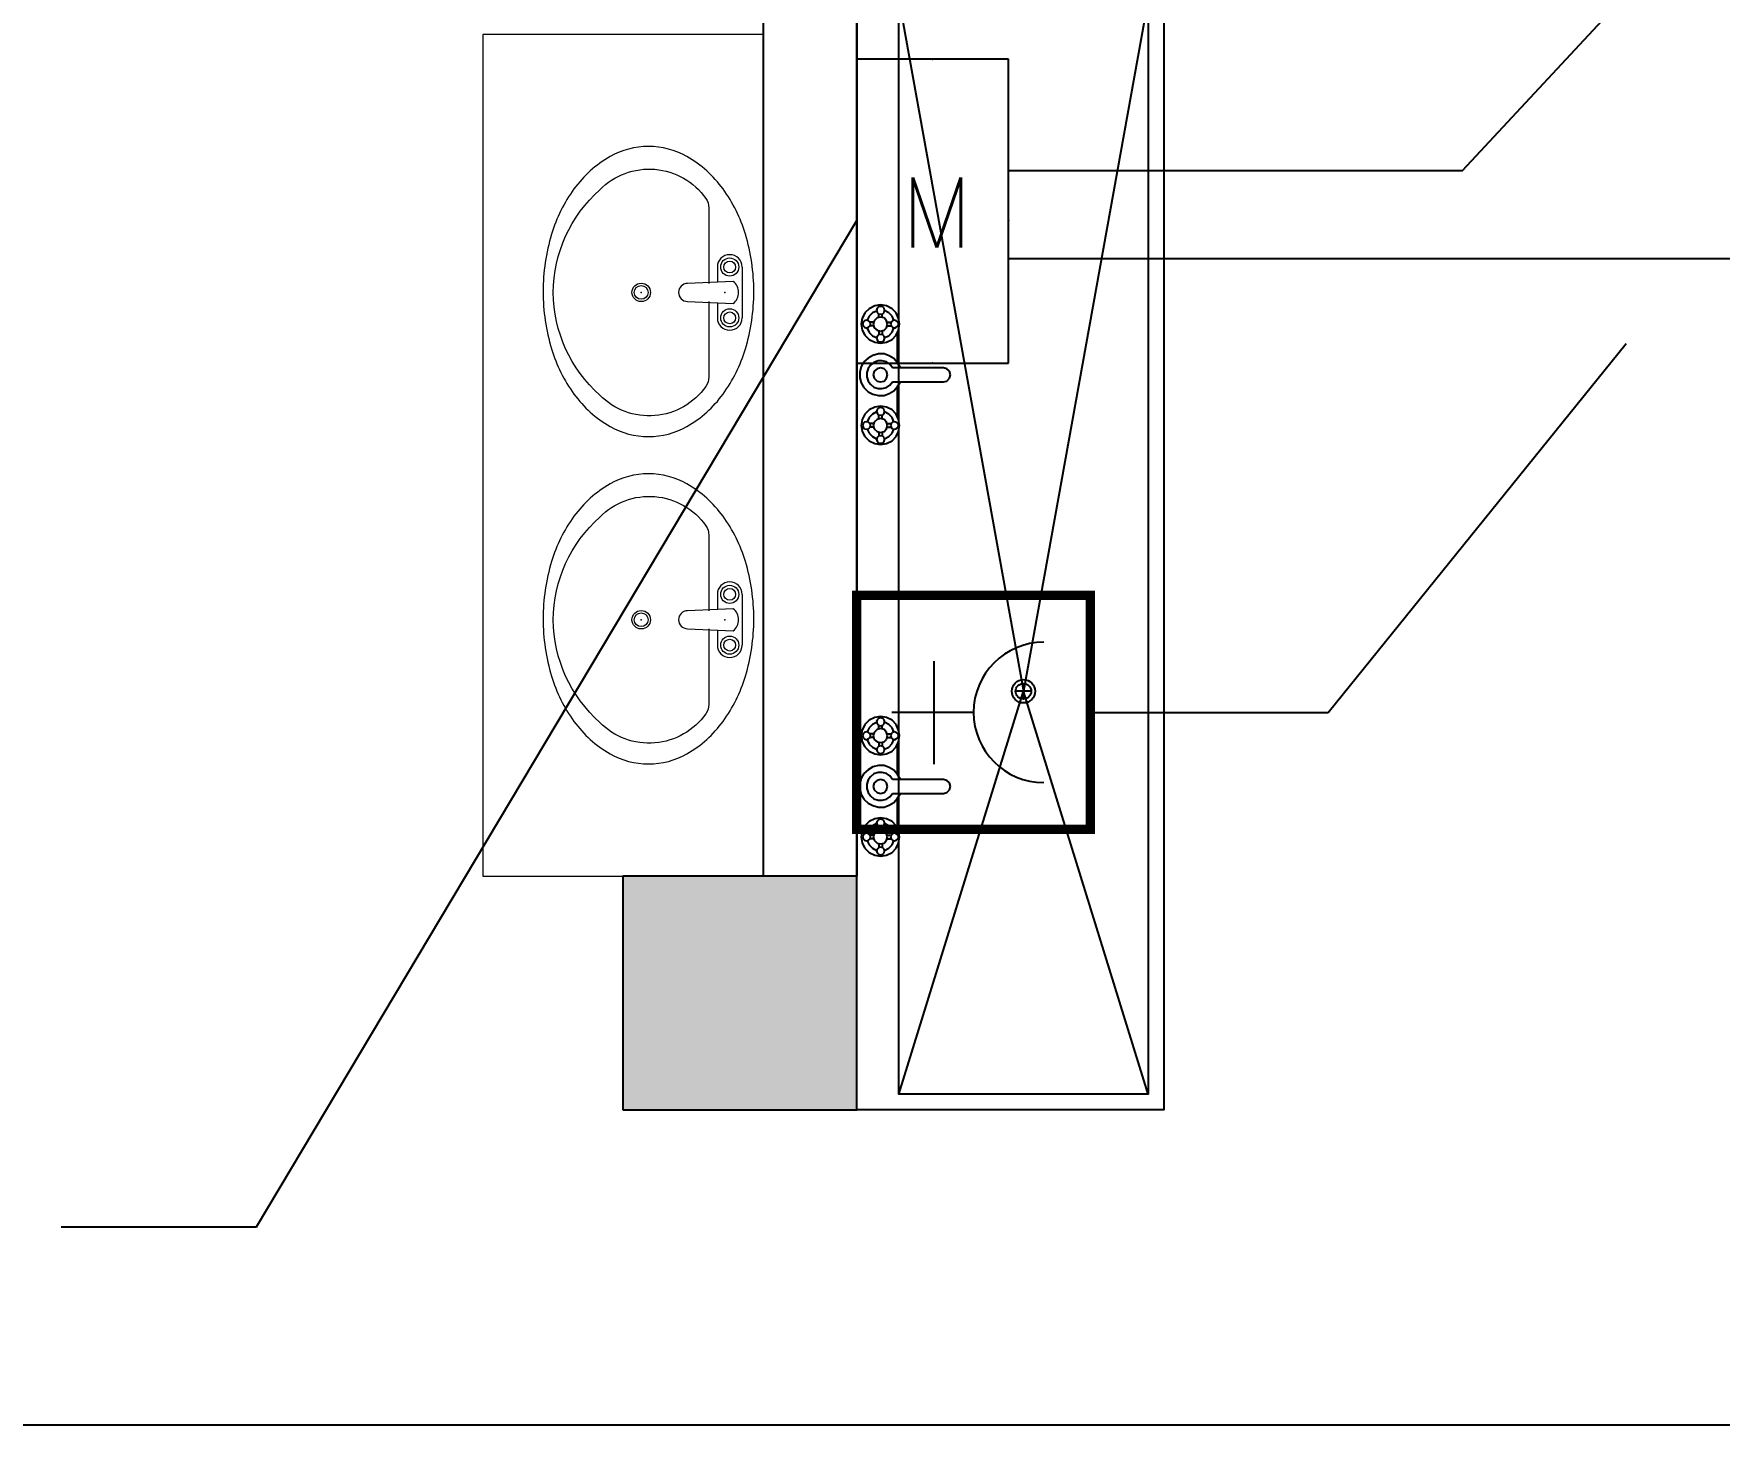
# Model space of a CAD drawing. Extents: x 2350667 to 3185789, y 309667 to 706270.
# Drawn here: x 2474762 to 2478367, y 478531 to 481507 of the extents above; entities that cross this region are included whole.
import ezdxf
from ezdxf.enums import TextEntityAlignment as Align

# ---------------------------------------------------------------- set-up
doc = ezdxf.new("R2010")
doc.units = 0
doc.header["$LTSCALE"] = 1000
for name, color, linetype in [('0-底图', 7, 'Continuous'), ('COLUMN', 255, 'Continuous'), ('EQUIP-消防', 3, 'Continuous'), ('PUB_HATCH', 8, 'Continuous'), ('WALL', 2, 'Continuous'), ('WIRE-消防', 1, 'Continuous'), ('洁具', 213, 'Continuous')]:
    doc.layers.add(name, color=color, linetype=linetype)
doc.layers.add('LVTRY', color=8, linetype='Continuous', lineweight=9)
doc.styles.add('_TEL_DIM', font='SIMPLEX', dxfattribs={"width": 0.8, "height": 3.5, "bigfont": 'HZTXT'})
doc.styles.get("Standard").update_dxf_attribs({"font": 'geniso.shx', "bigfont": 'hztxt.shx'})

# ---------------------------------------------------------------- blocks, each defined once
blk = doc.blocks.new('$equip_U$00000157(WIN7-PC-dian)')
for p, q in [((-0.65, 0.65), (-0.65, 0)), ((0.65, 0.65), (-0.65, 0.65)), ((0.65, 0), (0.65, 0.65)), ((-0.65, 0), (0.65, 0))]:
    blk.add_line(p, q)
for p in [(0.0406, 0.65), (-0.65, 0.325), (0.65, 0.325), (0.0406, 0)]:
    blk.add_point(p)
at = {"color": 7, "style": '_TEL_DIM'}
blk.add_attdef('$TEXT$', text='', height=0.3, dxfattribs=at).set_placement((0.0062, 0.343), align=Align.MIDDLE_CENTER)
at = {"color": 7, "style": '_TEL_DIM', "flags": 1}
for tag in ['A', 'REMARK']:
    blk.add_attdef(tag, text='', height=0.00002, dxfattribs=at).set_placement((0, 0), align=Align.MIDDLE_CENTER)
at = {"layer": 'EQUIP-消防', "color": 7, "style": '_TEL_DIM', "flags": 1}
for p in [(-0.0001, 0), (0, 0)]:
    blk.add_attdef('REMARK', text='', height=0.00002, dxfattribs=at).set_placement(p, align=Align.MIDDLE_CENTER)
blk = doc.blocks.new('$equip$00002656')
for p, q in [((-0.5, 1), (-0.5, 0)), ((0.5, 1), (-0.5, 1)), ((0.5, 0), (0.5, 1)), ((0, 0.5), (0, 0.15)), ((-0.2185, 0.3306), (0.2221, 0.3306)), ((-0.5, 0), (0.5, 0))]:
    blk.add_line(p, q)
at = {"const_width": 0.04}
blk.add_lwpolyline([(-0.5, 1), (0.5, 1), (0.5, 0), (-0.5, 0), (-0.5, 1), (0.5, 1)], dxfattribs=at)
blk.add_arc((0, 0.8), 0.3, 180, 0)
for p in [(0, 1), (-0.5, 0.5), (0.5, 0.5), (0, 0)]:
    blk.add_point(p)
at = {"color": 7, "flags": 1}
for tag, height, p in [('B', 0.4, (0.7619, 0.2922)), ('A', 0.00002, (0, 0))]:
    blk.add_attdef(tag, text='', height=height, dxfattribs=at).set_placement(p, align=Align.MIDDLE_CENTER)
blk = doc.blocks.new('$lvtry$00000196')
at = {"color": 0}
for points in [[(219.4, -384.7, 0.106486), (288.5, -307.6, 0.130324), (310.3, -225.4, 0.130324), (288.5, -143.1, 0.106486), (219.4, -66, 0.084172), (122.7, -18.1, 0.073176), (0, 0, 0.073176), (-122.7, -18.1, 0.084172), (-219.4, -66, 0.106486), (-288.5, -143.1, 0.130324), (-310.3, -225.4, 0.130324), (-288.5, -307.6, 0.106486), (-219.4, -384.7, 0.084172), (-122.7, -432.7, 0.073176), (0, -450.7, 0.073176), (122.7, -432.7, 0.084172)], [(-21.8, -44.3), (-17.3, -142, 1), (21, -142), (25.6, -44.3, 0.493794)]]:
    blk.add_lwpolyline(points, format="xyb", close=True, dxfattribs=at)
for points in [[(-52.4, -25.1), (56.2, -25.1)], [(-52.4, -78), (-20.3, -78)], [(24, -78), (56.2, -78)]]:
    blk.add_lwpolyline(points, dxfattribs=at)
for points in [[(-217.8, -329.4, -0.467303), (-199.2, -102.7, -0.154885), (-179, -96.3), (-17.3, -96.3, -0.154885)], [(21, -96.3), (182.8, -96.3, -0.154885), (203, -102.7, -0.467303), (221.6, -329.4, -0.210278), (1.9, -429.5, -0.210278), (-217.8, -329.4, -0.467303)]]:
    blk.add_lwpolyline(points, format="xyb", dxfattribs=at)
for centre, radius in [((-52.4, -51.6), 19.4), ((56.2, -51.6), 19.4), ((-52.4, -51.6), 12.6), ((56.2, -51.6), 12.6), ((1.9, -241), 19.7), ((1.9, -241), 14.7)]:
    blk.add_circle(centre, radius, dxfattribs=at)
for centre, start, end in [((-52.4, -51.6), 90, 270), ((56.2, -51.6), 270, 90)]:
    blk.add_arc(centre, 26.5, start, end, dxfattribs=at)
for p in [(1.9, -62.4), (1.9, -241)]:
    blk.add_point(p, dxfattribs=at)
blk = doc.blocks.new('cghch')
at = {"layer": 'PUB_HATCH'}
blk.add_hatch(color=256, dxfattribs=at).paths.add_polyline_path([(2152094.1, 2648), (2152094.1, 3148), (2151594.1, 3148), (2151594.1, 2648)])
at = {"layer": 'COLUMN'}
for p, q in [((2152094.1, 3148), (2151594.1, 3148)), ((2151594.1, 3148), (2151594.1, 2648)), ((2152094.1, 2648), (2152094.1, 3148)), ((2151594.1, 2648), (2152094.1, 2648))]:
    blk.add_line(p, q, dxfattribs=at)
at = {"layer": 'LVTRY'}
blk.add_lwpolyline([(2151894.1, 3148), (2151894.1, 4948), (2151294.1, 4948), (2151294.1, 3148)], close=True, dxfattribs=at)
at = {"layer": 'WALL'}
for p, q in [((2152094.1, 7398), (2152094.1, 3148)), ((2151894.1, 7298), (2151894.1, 3148))]:
    blk.add_line(p, q, dxfattribs=at)
at = {"layer": '洁具', "color": 7}
for p, q in [((2152184.1, 2681.3), (2152184.1, 7200.1)), ((2152717.4, 7200.1), (2152717.4, 2681.3)), ((2152132.6, 4367.4), (2152120.6, 4361.4)), ((2152144.6, 4369.4), (2152132.6, 4367.4)), ((2152137.6, 4362.4), (2152136.6, 4358.4)), ((2152140.6, 4365.4), (2152137.6, 4362.4)), ((2152144.6, 4366.4), (2152140.6, 4365.4)), ((2152157.6, 4367.4), (2152144.6, 4369.4)), ((2152149.6, 4365.4), (2152144.6, 4366.4)), ((2152152.6, 4362.4), (2152149.6, 4365.4)), ((2152153.6, 4358.4), (2152152.6, 4362.4)), ((2152169.6, 4361.4), (2152157.6, 4367.4)), ((2152105.6, 4340.5), (2152103.6, 4328.5)), ((2152103.6, 4328.5), (2152105.6, 4315.5)), ((2152111.6, 4352.4), (2152105.6, 4340.5)), ((2152107.6, 4332.5), (2152106.6, 4328.5)), ((2152106.6, 4328.5), (2152107.6, 4324.5)), ((2152110.6, 4335.5), (2152107.6, 4332.5)), ((2152115.6, 4336.5), (2152110.6, 4335.5)), ((2152120.6, 4361.4), (2152111.6, 4352.4)), ((2152119.6, 4335.5), (2152115.6, 4336.5)), ((2152120.6, 4345.5), (2152116.6, 4336.5)), ((2152122.6, 4332.5), (2152119.6, 4335.5)), ((2152127.6, 4352.4), (2152120.6, 4345.5)), ((2152130.6, 4332.5), (2152122.6, 4332.5)), ((2152123.6, 4328.5), (2152122.6, 4332.5)), ((2152122.6, 4324.5), (2152123.6, 4328.5)), ((2152136.6, 4356.4), (2152127.6, 4352.4)), ((2152131.6, 4335.5), (2152129.6, 4328.5)), ((2152129.6, 4328.5), (2152131.6, 4320.5)), ((2152137.6, 4341.5), (2152131.6, 4335.5)), ((2152136.6, 4358.4), (2152137.6, 4353.4)), ((2152137.6, 4353.4), (2152140.6, 4350.4)), ((2152144.6, 4343.5), (2152137.6, 4341.5)), ((2152140.6, 4350.4), (2152144.6, 4349.4)), ((2152141.6, 4342.5), (2152141.6, 4350.4)), ((2152144.6, 4349.4), (2152149.6, 4350.4)), ((2152152.6, 4341.5), (2152144.6, 4343.5)), ((2152148.6, 4342.5), (2152148.6, 4350.4)), ((2152149.6, 4350.4), (2152152.6, 4353.4)), ((2152152.6, 4353.4), (2152153.6, 4358.4)), ((2152157.6, 4335.5), (2152152.6, 4341.5)), ((2152162.6, 4352.4), (2152153.6, 4357.4)), ((2152159.6, 4328.5), (2152157.6, 4335.5)), ((2152157.6, 4320.5), (2152159.6, 4328.5)), ((2152159.6, 4332.5), (2152167.6, 4332.5)), ((2152169.6, 4345.5), (2152162.6, 4352.4)), ((2152167.6, 4332.5), (2152166.6, 4328.5)), ((2152166.6, 4328.5), (2152167.6, 4324.5)), ((2152170.6, 4335.5), (2152167.6, 4332.5)), ((2152178.6, 4352.4), (2152169.6, 4361.4)), ((2152173.6, 4336.5), (2152169.6, 4345.5)), ((2152174.6, 4336.5), (2152170.6, 4335.5)), ((2152178.6, 4335.5), (2152174.6, 4336.5)), ((2152183.6, 4340.5), (2152178.6, 4352.4)), ((2152182.6, 4332.5), (2152178.6, 4335.5)), ((2152183.6, 4328.5), (2152182.6, 4332.5)), ((2152182.6, 4324.5), (2152183.6, 4328.5)), ((2152185.6, 4328.5), (2152183.6, 4340.5)), ((2152183.6, 4315.5), (2152185.6, 4328.5)), ((2152105.6, 4315.5), (2152111.6, 4304.5)), ((2152107.6, 4324.5), (2152110.6, 4321.5)), ((2152110.6, 4321.5), (2152115.6, 4319.5)), ((2152111.6, 4304.5), (2152120.6, 4295.5)), ((2152115.6, 4319.5), (2152119.6, 4321.5)), ((2152116.6, 4319.5), (2152120.6, 4310.5)), ((2152119.6, 4321.5), (2152122.6, 4324.5)), ((2152120.6, 4310.5), (2152127.6, 4303.5)), ((2152120.6, 4295.5), (2152132.6, 4289.5)), ((2152130.6, 4324.5), (2152122.6, 4324.5)), ((2152127.6, 4303.5), (2152136.6, 4299.5)), ((2152131.6, 4320.5), (2152137.6, 4315.5)), ((2152137.6, 4302.5), (2152136.6, 4298.5)), ((2152136.6, 4298.5), (2152137.6, 4294.5)), ((2152137.6, 4315.5), (2152144.6, 4313.5)), ((2152140.6, 4305.5), (2152137.6, 4302.5)), ((2152137.6, 4294.5), (2152140.6, 4291.5)), ((2152144.6, 4306.5), (2152140.6, 4305.5)), ((2152140.6, 4291.5), (2152144.6, 4290.5)), ((2152141.6, 4313.5), (2152141.6, 4305.5)), ((2152144.6, 4313.5), (2152152.6, 4315.5)), ((2152149.6, 4305.5), (2152144.6, 4306.5)), ((2152144.6, 4290.5), (2152149.6, 4291.5)), ((2152148.6, 4313.5), (2152148.6, 4305.5)), ((2152152.6, 4302.5), (2152149.6, 4305.5)), ((2152149.6, 4291.5), (2152152.6, 4294.5)), ((2152152.6, 4315.5), (2152157.6, 4320.5)), ((2152153.6, 4298.5), (2152152.6, 4302.5)), ((2152152.6, 4294.5), (2152153.6, 4298.5)), ((2152153.6, 4299.5), (2152162.6, 4303.5)), ((2152157.6, 4289.5), (2152169.6, 4295.5)), ((2152159.6, 4324.5), (2152167.6, 4324.5)), ((2152162.6, 4303.5), (2152169.6, 4311.5)), ((2152167.6, 4324.5), (2152170.6, 4321.5)), ((2152169.6, 4311.5), (2152173.6, 4320.5)), ((2152169.6, 4295.5), (2152178.6, 4304.5)), ((2152170.6, 4321.5), (2152174.6, 4319.5)), ((2152174.6, 4319.5), (2152178.6, 4321.5)), ((2152178.6, 4321.5), (2152182.6, 4324.5)), ((2152178.6, 4304.5), (2152183.6, 4315.5)), ((2152180.6, 4307.5), (2152180.6, 4247.6)), ((2152118.6, 4255.6), (2152109.6, 4247.6)), ((2152128.6, 4261.6), (2152118.6, 4255.6)), ((2152140.6, 4264.6), (2152128.6, 4261.6)), ((2152132.6, 4289.5), (2152144.6, 4287.5)), ((2152152.6, 4264.6), (2152140.6, 4264.6)), ((2152144.6, 4287.5), (2152157.6, 4289.5)), ((2152163.6, 4260.6), (2152152.6, 4264.6)), ((2152173.6, 4254.6), (2152163.6, 4260.6)), ((2152181.6, 4245.6), (2152173.6, 4254.6)), ((2152103.6, 4237.6), (2152100.6, 4225.6)), ((2152100.6, 4225.6), (2152100.6, 4213.6)), ((2152109.6, 4247.6), (2152103.6, 4237.6)), ((2152118.6, 4233.6), (2152115.6, 4224.6)), ((2152115.6, 4224.6), (2152115.6, 4215.6)), ((2152123.6, 4240.6), (2152118.6, 4233.6)), ((2152130.6, 4246.6), (2152123.6, 4240.6)), ((2152131.6, 4227.6), (2152129.6, 4219.6)), ((2152129.6, 4219.6), (2152131.6, 4212.6)), ((2152139.6, 4249.6), (2152130.6, 4246.6)), ((2152137.6, 4232.6), (2152131.6, 4227.6)), ((2152144.6, 4234.6), (2152137.6, 4232.6)), ((2152148.6, 4249.6), (2152139.6, 4249.6)), ((2152152.6, 4232.6), (2152144.6, 4234.6)), ((2152157.6, 4247.6), (2152148.6, 4249.6)), ((2152157.6, 4227.6), (2152152.6, 4232.6)), ((2152164.6, 4242.6), (2152157.6, 4247.6)), ((2152159.6, 4219.6), (2152157.6, 4227.6)), ((2152157.6, 4212.6), (2152159.6, 4219.6)), ((2152170.6, 4234.6), (2152164.6, 4242.6)), ((2152279.6, 4234.6), (2152170.6, 4234.6)), ((2152187.6, 4234.6), (2152181.6, 4245.6)), ((2152286.6, 4232.6), (2152279.6, 4234.6)), ((2152292.6, 4227.6), (2152286.6, 4232.6)), ((2152294.6, 4219.6), (2152292.6, 4227.6)), ((2152292.6, 4212.6), (2152294.6, 4219.6)), ((2152100.6, 4213.6), (2152103.6, 4202.6)), ((2152103.6, 4202.6), (2152109.6, 4192.6)), ((2152109.6, 4192.6), (2152118.6, 4183.6)), ((2152115.6, 4215.6), (2152118.6, 4206.6)), ((2152118.6, 4206.6), (2152123.6, 4199.6)), ((2152118.6, 4183.6), (2152128.6, 4178.7)), ((2152123.6, 4199.6), (2152130.6, 4193.6)), ((2152130.6, 4193.6), (2152139.6, 4190.6)), ((2152131.6, 4212.6), (2152137.6, 4206.6)), ((2152137.6, 4206.6), (2152144.6, 4204.6)), ((2152139.6, 4190.6), (2152148.6, 4190.6)), ((2152144.6, 4204.6), (2152152.6, 4206.6)), ((2152148.6, 4190.6), (2152157.6, 4192.6)), ((2152152.6, 4206.6), (2152157.6, 4212.6)), ((2152157.6, 4192.6), (2152164.6, 4197.6)), ((2152163.6, 4179.7), (2152173.6, 4185.6)), ((2152164.6, 4197.6), (2152170.6, 4204.6)), ((2152170.6, 4204.6), (2152279.6, 4204.6)), ((2152173.6, 4185.6), (2152181.6, 4194.6)), ((2152180.6, 4192.6), (2152180.6, 4132.7)), ((2152181.6, 4194.6), (2152187.6, 4204.6)), ((2152279.6, 4204.6), (2152286.6, 4206.6)), ((2152286.6, 4206.6), (2152292.6, 4212.6)), ((2152132.6, 4150.7), (2152120.6, 4144.7)), ((2152128.6, 4178.7), (2152140.6, 4175.7)), ((2152144.6, 4152.7), (2152132.6, 4150.7)), ((2152140.6, 4148.7), (2152137.6, 4145.7)), ((2152140.6, 4175.7), (2152152.6, 4175.7)), ((2152144.6, 4149.7), (2152140.6, 4148.7)), ((2152157.6, 4150.7), (2152144.6, 4152.7)), ((2152149.6, 4148.7), (2152144.6, 4149.7)), ((2152152.6, 4145.7), (2152149.6, 4148.7)), ((2152152.6, 4175.7), (2152163.6, 4179.7)), ((2152169.6, 4144.7), (2152157.6, 4150.7)), ((2152105.6, 4124.7), (2152103.6, 4111.7)), ((2152103.6, 4111.7), (2152105.6, 4098.7)), ((2152111.6, 4135.7), (2152105.6, 4124.7)), ((2152107.6, 4115.7), (2152106.6, 4111.7)), ((2152106.6, 4111.7), (2152107.6, 4107.7)), ((2152110.6, 4118.7), (2152107.6, 4115.7)), ((2152115.6, 4119.7), (2152110.6, 4118.7)), ((2152120.6, 4144.7), (2152111.6, 4135.7)), ((2152119.6, 4118.7), (2152115.6, 4119.7)), ((2152120.6, 4128.7), (2152116.6, 4119.7)), ((2152122.6, 4115.7), (2152119.6, 4118.7)), ((2152127.6, 4135.7), (2152120.6, 4128.7)), ((2152130.6, 4115.7), (2152122.6, 4115.7)), ((2152123.6, 4111.7), (2152122.6, 4115.7)), ((2152122.6, 4107.7), (2152123.6, 4111.7)), ((2152136.6, 4140.7), (2152127.6, 4135.7)), ((2152131.6, 4118.7), (2152129.6, 4111.7)), ((2152129.6, 4111.7), (2152131.6, 4104.7)), ((2152137.6, 4124.7), (2152131.6, 4118.7)), ((2152137.6, 4145.7), (2152136.6, 4141.7)), ((2152136.6, 4141.7), (2152137.6, 4137.7)), ((2152137.6, 4137.7), (2152140.6, 4134.7)), ((2152144.6, 4126.7), (2152137.6, 4124.7)), ((2152140.6, 4134.7), (2152144.6, 4133.7)), ((2152141.6, 4125.7), (2152141.6, 4133.7)), ((2152144.6, 4133.7), (2152149.6, 4134.7)), ((2152152.6, 4124.7), (2152144.6, 4126.7)), ((2152148.6, 4125.7), (2152148.6, 4133.7)), ((2152149.6, 4134.7), (2152152.6, 4137.7)), ((2152153.6, 4141.7), (2152152.6, 4145.7)), ((2152152.6, 4137.7), (2152153.6, 4141.7)), ((2152157.6, 4118.7), (2152152.6, 4124.7)), ((2152162.6, 4135.7), (2152153.6, 4140.7)), ((2152159.6, 4111.7), (2152157.6, 4118.7)), ((2152157.6, 4104.7), (2152159.6, 4111.7)), ((2152159.6, 4115.7), (2152167.6, 4115.7)), ((2152169.6, 4128.7), (2152162.6, 4135.7)), ((2152167.6, 4115.7), (2152166.6, 4111.7)), ((2152166.6, 4111.7), (2152167.6, 4107.7)), ((2152170.6, 4118.7), (2152167.6, 4115.7)), ((2152178.6, 4135.7), (2152169.6, 4144.7)), ((2152173.6, 4119.7), (2152169.6, 4128.7)), ((2152174.6, 4119.7), (2152170.6, 4118.7)), ((2152178.6, 4118.7), (2152174.6, 4119.7)), ((2152183.6, 4124.7), (2152178.6, 4135.7)), ((2152182.6, 4115.7), (2152178.6, 4118.7)), ((2152183.6, 4111.7), (2152182.6, 4115.7)), ((2152182.6, 4107.7), (2152183.6, 4111.7)), ((2152185.6, 4111.7), (2152183.6, 4124.7)), ((2152183.6, 4098.7), (2152185.6, 4111.7)), ((2152105.6, 4098.7), (2152111.6, 4087.8)), ((2152107.6, 4107.7), (2152110.6, 4104.7)), ((2152110.6, 4104.7), (2152115.6, 4103.7)), ((2152111.6, 4087.8), (2152120.6, 4078.8)), ((2152115.6, 4103.7), (2152119.6, 4104.7)), ((2152116.6, 4103.7), (2152120.6, 4094.8)), ((2152119.6, 4104.7), (2152122.6, 4107.7)), ((2152120.6, 4094.8), (2152127.6, 4087.8)), ((2152120.6, 4078.8), (2152132.6, 4072.8)), ((2152130.6, 4107.7), (2152122.6, 4107.7)), ((2152127.6, 4087.8), (2152136.6, 4082.8)), ((2152131.6, 4104.7), (2152137.6, 4098.7)), ((2152137.6, 4085.8), (2152136.6, 4081.8)), ((2152136.6, 4081.8), (2152137.6, 4077.8)), ((2152137.6, 4098.7), (2152144.6, 4096.8)), ((2152140.6, 4088.8), (2152137.6, 4085.8)), ((2152137.6, 4077.8), (2152140.6, 4074.8)), ((2152144.6, 4089.8), (2152140.6, 4088.8)), ((2152140.6, 4074.8), (2152144.6, 4073.8)), ((2152141.6, 4097.8), (2152141.6, 4089.8)), ((2152144.6, 4096.8), (2152152.6, 4098.7)), ((2152149.6, 4088.8), (2152144.6, 4089.8)), ((2152144.6, 4073.8), (2152149.6, 4074.8)), ((2152148.6, 4097.8), (2152148.6, 4089.8)), ((2152152.6, 4085.8), (2152149.6, 4088.8)), ((2152149.6, 4074.8), (2152152.6, 4077.8)), ((2152152.6, 4098.7), (2152157.6, 4104.7)), ((2152153.6, 4081.8), (2152152.6, 4085.8)), ((2152152.6, 4077.8), (2152153.6, 4081.8)), ((2152153.6, 4082.8), (2152162.6, 4087.8)), ((2152157.6, 4072.8), (2152169.6, 4078.8)), ((2152159.6, 4107.7), (2152167.6, 4107.7)), ((2152162.6, 4087.8), (2152169.6, 4094.8)), ((2152167.6, 4107.7), (2152170.6, 4104.7)), ((2152169.6, 4094.8), (2152173.6, 4103.7)), ((2152169.6, 4078.8), (2152178.6, 4087.8)), ((2152170.6, 4104.7), (2152174.6, 4103.7)), ((2152174.6, 4103.7), (2152178.6, 4104.7)), ((2152178.6, 4104.7), (2152182.6, 4107.7)), ((2152178.6, 4087.8), (2152183.6, 4098.7)), ((2152132.6, 4072.8), (2152144.6, 4070.8)), ((2152144.6, 4070.8), (2152157.6, 4072.8)), ((2152184.1, 2681.3), (2152450.7, 3543.1)), ((2152467.4, 3543.1), (2152434.1, 3543.1)), ((2152717.4, 2681.3), (2152450.7, 3543.1)), ((2152111.6, 3472.3), (2152105.6, 3460.3)), ((2152120.6, 3481.2), (2152111.6, 3472.3)), ((2152120.6, 3465.3), (2152116.6, 3456.3)), ((2152132.6, 3487.2), (2152120.6, 3481.2)), ((2152127.6, 3472.3), (2152120.6, 3465.3)), ((2152136.6, 3476.2), (2152127.6, 3472.3)), ((2152137.6, 3461.3), (2152131.6, 3455.3)), ((2152144.6, 3489.2), (2152132.6, 3487.2)), ((2152137.6, 3482.2), (2152136.6, 3478.2)), ((2152136.6, 3478.2), (2152137.6, 3473.3)), ((2152140.6, 3485.2), (2152137.6, 3482.2)), ((2152137.6, 3473.3), (2152140.6, 3470.3)), ((2152144.6, 3463.3), (2152137.6, 3461.3)), ((2152144.6, 3486.2), (2152140.6, 3485.2)), ((2152140.6, 3470.3), (2152144.6, 3469.3)), ((2152141.6, 3462.3), (2152141.6, 3470.3)), ((2152157.6, 3487.2), (2152144.6, 3489.2)), ((2152149.6, 3485.2), (2152144.6, 3486.2)), ((2152144.6, 3469.3), (2152149.6, 3470.3)), ((2152152.6, 3461.3), (2152144.6, 3463.3)), ((2152148.6, 3462.3), (2152148.6, 3470.3)), ((2152152.6, 3482.2), (2152149.6, 3485.2)), ((2152149.6, 3470.3), (2152152.6, 3473.3)), ((2152153.6, 3478.2), (2152152.6, 3482.2)), ((2152152.6, 3473.3), (2152153.6, 3478.2)), ((2152157.6, 3455.3), (2152152.6, 3461.3)), ((2152162.6, 3472.3), (2152153.6, 3477.2)), ((2152169.6, 3481.2), (2152157.6, 3487.2)), ((2152169.6, 3465.3), (2152162.6, 3472.3)), ((2152178.6, 3472.3), (2152169.6, 3481.2)), ((2152173.6, 3456.3), (2152169.6, 3465.3)), ((2152183.6, 3460.3), (2152178.6, 3472.3)), ((2152105.6, 3460.3), (2152103.6, 3448.3)), ((2152103.6, 3448.3), (2152105.6, 3435.3)), ((2152105.6, 3435.3), (2152111.6, 3424.3)), ((2152107.6, 3452.3), (2152106.6, 3448.3)), ((2152106.6, 3448.3), (2152107.6, 3444.3)), ((2152110.6, 3455.3), (2152107.6, 3452.3)), ((2152107.6, 3444.3), (2152110.6, 3441.3)), ((2152115.6, 3456.3), (2152110.6, 3455.3)), ((2152110.6, 3441.3), (2152115.6, 3439.3)), ((2152119.6, 3455.3), (2152115.6, 3456.3)), ((2152115.6, 3439.3), (2152119.6, 3441.3)), ((2152116.6, 3439.3), (2152120.6, 3430.3)), ((2152122.6, 3452.3), (2152119.6, 3455.3)), ((2152119.6, 3441.3), (2152122.6, 3444.3)), ((2152120.6, 3430.3), (2152127.6, 3423.3)), ((2152130.6, 3452.3), (2152122.6, 3452.3)), ((2152123.6, 3448.3), (2152122.6, 3452.3)), ((2152122.6, 3444.3), (2152123.6, 3448.3)), ((2152130.6, 3444.3), (2152122.6, 3444.3)), ((2152131.6, 3455.3), (2152129.6, 3448.3)), ((2152129.6, 3448.3), (2152131.6, 3440.3)), ((2152131.6, 3440.3), (2152137.6, 3435.3)), ((2152137.6, 3435.3), (2152144.6, 3433.3)), ((2152140.6, 3425.3), (2152137.6, 3422.3)), ((2152144.6, 3426.3), (2152140.6, 3425.3)), ((2152141.6, 3433.3), (2152141.6, 3425.3)), ((2152144.6, 3433.3), (2152152.6, 3435.3)), ((2152149.6, 3425.3), (2152144.6, 3426.3)), ((2152148.6, 3433.3), (2152148.6, 3425.3)), ((2152152.6, 3422.3), (2152149.6, 3425.3)), ((2152152.6, 3435.3), (2152157.6, 3440.3)), ((2152159.6, 3448.3), (2152157.6, 3455.3)), ((2152157.6, 3440.3), (2152159.6, 3448.3)), ((2152159.6, 3452.3), (2152167.6, 3452.3)), ((2152159.6, 3444.3), (2152167.6, 3444.3)), ((2152162.6, 3423.3), (2152169.6, 3431.3)), ((2152167.6, 3452.3), (2152166.6, 3448.3)), ((2152166.6, 3448.3), (2152167.6, 3444.3)), ((2152170.6, 3455.3), (2152167.6, 3452.3)), ((2152167.6, 3444.3), (2152170.6, 3441.3)), ((2152169.6, 3431.3), (2152173.6, 3440.3)), ((2152174.6, 3456.3), (2152170.6, 3455.3)), ((2152170.6, 3441.3), (2152174.6, 3439.3)), ((2152178.6, 3455.3), (2152174.6, 3456.3)), ((2152174.6, 3439.3), (2152178.6, 3441.3)), ((2152182.6, 3452.3), (2152178.6, 3455.3)), ((2152178.6, 3441.3), (2152182.6, 3444.3)), ((2152178.6, 3424.3), (2152183.6, 3435.3)), ((2152180.6, 3427.3), (2152180.6, 3367.4)), ((2152183.6, 3448.3), (2152182.6, 3452.3)), ((2152182.6, 3444.3), (2152183.6, 3448.3)), ((2152185.6, 3448.3), (2152183.6, 3460.3)), ((2152183.6, 3435.3), (2152185.6, 3448.3)), ((2152111.6, 3424.3), (2152120.6, 3415.3)), ((2152120.6, 3415.3), (2152132.6, 3409.3)), ((2152127.6, 3423.3), (2152136.6, 3419.3)), ((2152132.6, 3409.3), (2152144.6, 3407.3)), ((2152137.6, 3422.3), (2152136.6, 3418.3)), ((2152136.6, 3418.3), (2152137.6, 3414.3)), ((2152137.6, 3414.3), (2152140.6, 3411.3)), ((2152140.6, 3411.3), (2152144.6, 3410.3)), ((2152144.6, 3410.3), (2152149.6, 3411.3)), ((2152144.6, 3407.3), (2152157.6, 3409.3)), ((2152149.6, 3411.3), (2152152.6, 3414.3)), ((2152153.6, 3418.3), (2152152.6, 3422.3)), ((2152152.6, 3414.3), (2152153.6, 3418.3)), ((2152153.6, 3419.3), (2152162.6, 3423.3)), ((2152157.6, 3409.3), (2152169.6, 3415.3)), ((2152169.6, 3415.3), (2152178.6, 3424.3)), ((2152103.6, 3357.4), (2152100.6, 3345.4)), ((2152109.6, 3367.4), (2152103.6, 3357.4)), ((2152118.6, 3375.4), (2152109.6, 3367.4)), ((2152118.6, 3353.4), (2152115.6, 3344.4)), ((2152128.6, 3381.4), (2152118.6, 3375.4)), ((2152123.6, 3360.4), (2152118.6, 3353.4)), ((2152130.6, 3366.4), (2152123.6, 3360.4)), ((2152140.6, 3384.4), (2152128.6, 3381.4)), ((2152139.6, 3369.4), (2152130.6, 3366.4)), ((2152144.6, 3354.4), (2152137.6, 3352.4)), ((2152148.6, 3369.4), (2152139.6, 3369.4)), ((2152152.6, 3384.4), (2152140.6, 3384.4)), ((2152152.6, 3352.4), (2152144.6, 3354.4)), ((2152157.6, 3367.4), (2152148.6, 3369.4)), ((2152163.6, 3380.4), (2152152.6, 3384.4)), ((2152164.6, 3362.4), (2152157.6, 3367.4)), ((2152173.6, 3374.4), (2152163.6, 3380.4)), ((2152170.6, 3354.4), (2152164.6, 3362.4)), ((2152279.6, 3354.4), (2152170.6, 3354.4)), ((2152181.6, 3365.4), (2152173.6, 3374.4)), ((2152187.6, 3354.4), (2152181.6, 3365.4)), ((2152286.6, 3352.4), (2152279.6, 3354.4)), ((2152100.6, 3345.4), (2152100.6, 3333.4)), ((2152100.6, 3333.4), (2152103.6, 3322.4)), ((2152103.6, 3322.4), (2152109.6, 3312.4)), ((2152115.6, 3344.4), (2152115.6, 3335.4)), ((2152115.6, 3335.4), (2152118.6, 3326.4)), ((2152118.6, 3326.4), (2152123.6, 3319.4)), ((2152123.6, 3319.4), (2152130.6, 3313.4)), ((2152131.6, 3347.4), (2152129.6, 3339.4)), ((2152129.6, 3339.4), (2152131.6, 3332.4)), ((2152137.6, 3352.4), (2152131.6, 3347.4)), ((2152131.6, 3332.4), (2152137.6, 3326.4)), ((2152137.6, 3326.4), (2152144.6, 3324.4)), ((2152144.6, 3324.4), (2152152.6, 3326.4)), ((2152157.6, 3347.4), (2152152.6, 3352.4)), ((2152152.6, 3326.4), (2152157.6, 3332.4)), ((2152159.6, 3339.4), (2152157.6, 3347.4)), ((2152157.6, 3332.4), (2152159.6, 3339.4)), ((2152157.6, 3312.4), (2152164.6, 3317.4)), ((2152164.6, 3317.4), (2152170.6, 3324.4)), ((2152170.6, 3324.4), (2152279.6, 3324.4)), ((2152181.6, 3314.4), (2152187.6, 3324.4)), ((2152279.6, 3324.4), (2152286.6, 3326.4)), ((2152292.6, 3347.4), (2152286.6, 3352.4)), ((2152286.6, 3326.4), (2152292.6, 3332.4)), ((2152294.6, 3339.4), (2152292.6, 3347.4)), ((2152292.6, 3332.4), (2152294.6, 3339.4)), ((2152109.6, 3312.4), (2152118.6, 3303.5)), ((2152118.6, 3303.5), (2152128.6, 3298.5)), ((2152128.6, 3298.5), (2152140.6, 3295.5)), ((2152130.6, 3313.4), (2152139.6, 3310.4)), ((2152139.6, 3310.4), (2152148.6, 3310.4)), ((2152140.6, 3295.5), (2152152.6, 3295.5)), ((2152148.6, 3310.4), (2152157.6, 3312.4)), ((2152152.6, 3295.5), (2152163.6, 3299.5)), ((2152163.6, 3299.5), (2152173.6, 3305.5)), ((2152173.6, 3305.5), (2152181.6, 3314.4)), ((2152180.6, 3312.4), (2152180.6, 3252.5)), ((2152111.6, 3255.5), (2152105.6, 3244.5)), ((2152120.6, 3264.5), (2152111.6, 3255.5)), ((2152120.6, 3248.5), (2152116.6, 3239.5)), ((2152132.6, 3270.5), (2152120.6, 3264.5)), ((2152127.6, 3255.5), (2152120.6, 3248.5)), ((2152136.6, 3260.5), (2152127.6, 3255.5)), ((2152144.6, 3272.5), (2152132.6, 3270.5)), ((2152137.6, 3265.5), (2152136.6, 3261.5)), ((2152136.6, 3261.5), (2152137.6, 3257.5)), ((2152140.6, 3268.5), (2152137.6, 3265.5)), ((2152137.6, 3257.5), (2152140.6, 3254.5)), ((2152144.6, 3246.5), (2152137.6, 3244.5)), ((2152144.6, 3269.5), (2152140.6, 3268.5)), ((2152140.6, 3254.5), (2152144.6, 3253.5)), ((2152141.6, 3245.5), (2152141.6, 3253.5)), ((2152157.6, 3270.5), (2152144.6, 3272.5)), ((2152149.6, 3268.5), (2152144.6, 3269.5)), ((2152144.6, 3253.5), (2152149.6, 3254.5)), ((2152152.6, 3244.5), (2152144.6, 3246.5)), ((2152148.6, 3245.5), (2152148.6, 3253.5)), ((2152152.6, 3265.5), (2152149.6, 3268.5)), ((2152149.6, 3254.5), (2152152.6, 3257.5)), ((2152153.6, 3261.5), (2152152.6, 3265.5)), ((2152152.6, 3257.5), (2152153.6, 3261.5)), ((2152162.6, 3255.5), (2152153.6, 3260.5)), ((2152169.6, 3264.5), (2152157.6, 3270.5)), ((2152169.6, 3248.5), (2152162.6, 3255.5)), ((2152178.6, 3255.5), (2152169.6, 3264.5)), ((2152173.6, 3239.5), (2152169.6, 3248.5)), ((2152183.6, 3244.5), (2152178.6, 3255.5)), ((2152105.6, 3244.5), (2152103.6, 3231.5)), ((2152103.6, 3231.5), (2152105.6, 3218.6)), ((2152105.6, 3218.6), (2152111.6, 3207.6)), ((2152107.6, 3235.5), (2152106.6, 3231.5)), ((2152106.6, 3231.5), (2152107.6, 3227.5)), ((2152110.6, 3238.5), (2152107.6, 3235.5)), ((2152107.6, 3227.5), (2152110.6, 3224.6)), ((2152115.6, 3239.5), (2152110.6, 3238.5)), ((2152110.6, 3224.6), (2152115.6, 3223.6)), ((2152119.6, 3238.5), (2152115.6, 3239.5)), ((2152115.6, 3223.6), (2152119.6, 3224.6)), ((2152116.6, 3223.6), (2152120.6, 3214.6)), ((2152122.6, 3235.5), (2152119.6, 3238.5)), ((2152119.6, 3224.6), (2152122.6, 3227.5)), ((2152120.6, 3214.6), (2152127.6, 3207.6)), ((2152130.6, 3235.5), (2152122.6, 3235.5)), ((2152123.6, 3231.5), (2152122.6, 3235.5)), ((2152122.6, 3227.5), (2152123.6, 3231.5)), ((2152130.6, 3227.5), (2152122.6, 3227.5)), ((2152131.6, 3238.5), (2152129.6, 3231.5)), ((2152129.6, 3231.5), (2152131.6, 3224.6)), ((2152137.6, 3244.5), (2152131.6, 3238.5)), ((2152131.6, 3224.6), (2152137.6, 3218.6)), ((2152137.6, 3218.6), (2152144.6, 3216.6)), ((2152140.6, 3208.6), (2152137.6, 3205.6)), ((2152144.6, 3209.6), (2152140.6, 3208.6)), ((2152141.6, 3217.6), (2152141.6, 3209.6)), ((2152144.6, 3216.6), (2152152.6, 3218.6)), ((2152149.6, 3208.6), (2152144.6, 3209.6)), ((2152148.6, 3217.6), (2152148.6, 3209.6)), ((2152152.6, 3205.6), (2152149.6, 3208.6)), ((2152157.6, 3238.5), (2152152.6, 3244.5)), ((2152152.6, 3218.6), (2152157.6, 3224.6)), ((2152159.6, 3231.5), (2152157.6, 3238.5)), ((2152157.6, 3224.6), (2152159.6, 3231.5)), ((2152159.6, 3235.5), (2152167.6, 3235.5)), ((2152159.6, 3227.5), (2152167.6, 3227.5)), ((2152162.6, 3207.6), (2152169.6, 3214.6)), ((2152167.6, 3235.5), (2152166.6, 3231.5)), ((2152166.6, 3231.5), (2152167.6, 3227.5)), ((2152170.6, 3238.5), (2152167.6, 3235.5)), ((2152167.6, 3227.5), (2152170.6, 3224.6)), ((2152169.6, 3214.6), (2152173.6, 3223.6)), ((2152174.6, 3239.5), (2152170.6, 3238.5)), ((2152170.6, 3224.6), (2152174.6, 3223.6)), ((2152178.6, 3238.5), (2152174.6, 3239.5)), ((2152174.6, 3223.6), (2152178.6, 3224.6)), ((2152182.6, 3235.5), (2152178.6, 3238.5)), ((2152178.6, 3224.6), (2152182.6, 3227.5)), ((2152178.6, 3207.6), (2152183.6, 3218.6)), ((2152183.6, 3231.5), (2152182.6, 3235.5)), ((2152182.6, 3227.5), (2152183.6, 3231.5)), ((2152185.6, 3231.5), (2152183.6, 3244.5)), ((2152183.6, 3218.6), (2152185.6, 3231.5)), ((2152111.6, 3207.6), (2152120.6, 3198.6)), ((2152120.6, 3198.6), (2152132.6, 3192.6)), ((2152127.6, 3207.6), (2152136.6, 3202.6)), ((2152132.6, 3192.6), (2152144.6, 3190.6)), ((2152137.6, 3205.6), (2152136.6, 3201.6)), ((2152136.6, 3201.6), (2152137.6, 3197.6)), ((2152137.6, 3197.6), (2152140.6, 3194.6)), ((2152140.6, 3194.6), (2152144.6, 3193.6)), ((2152144.6, 3193.6), (2152149.6, 3194.6)), ((2152144.6, 3190.6), (2152157.6, 3192.6)), ((2152149.6, 3194.6), (2152152.6, 3197.6)), ((2152153.6, 3201.6), (2152152.6, 3205.6)), ((2152152.6, 3197.6), (2152153.6, 3201.6)), ((2152153.6, 3202.6), (2152162.6, 3207.6)), ((2152157.6, 3192.6), (2152169.6, 3198.6)), ((2152169.6, 3198.6), (2152178.6, 3207.6))]:
    blk.add_line(p, q, dxfattribs=at)
for points in [[(2152750.8, 7398), (2152750.8, 2648), (2152094.1, 2648), (2152094.1, 7398)], [(2152717.4, 7364.6), (2152717.4, 2681.3), (2152184.1, 2681.3), (2152184.1, 7364.6)]]:
    blk.add_lwpolyline(points, close=True, dxfattribs=at)
for points in [[(2152184.1, 5023), (2152450.7, 3543.1)], [(2152717.4, 5023), (2152717.4, 5023), (2152450.7, 3543.1)], [(2152450.7, 3526.4), (2152450.7, 3559.7)]]:
    blk.add_lwpolyline(points, dxfattribs=at)
for radius in [25, 16.7]:
    blk.add_circle((2152450.7, 3543.1), radius, dxfattribs=at)
at = {"layer": 'LVTRY', "rotation": 270}
for p in [(2151874.1, 4398), (2151874.1, 3698)]:
    blk.add_blockref('$lvtry$00000196', p, dxfattribs=at)

msp = doc.modelspace()

# ---------------------------------------------------------------- linework, layer by layer
at = {"layer": 'WIRE-消防'}
for p, q in [((2477818, 481214.4), (2479322.4, 482833, 4200)), ((2476847.4, 481214.4), (2477818, 481214.4)), ((2475238.6, 478955.7), (2476522.4, 481107.6)), ((2476847.4, 481026.4), (2479642.4, 481026.4)), ((2477530.6, 480055.7), (2478167.9, 480844.6, 1311)), ((2477022.4, 480055.7), (2477530.6, 480055.7)), ((2474821, 478955.7), (2475238.6, 478955.7)), ((2479003.8, 478531), (2473476.4, 478531))]:
    msp.add_line(p, q, dxfattribs=at)

# ---------------------------------------------------------------- block references
at = {"layer": '0-底图'}
msp.add_blockref('cghch', (324428.4, 476557.7), dxfattribs=at)
at = {"layer": 'EQUIP-消防'}
ref = msp.add_blockref('$equip_U$00000157(WIN7-PC-dian)', (2476522.4, 481127.9), dxfattribs=dict(at, xscale=500, yscale=500, zscale=500, rotation=270))
ref.add_attrib('$TEXT$', 'M', dxfattribs={"layer": '0', "color": 7, "height": 150, "style": '_TEL_DIM'}).set_placement((2476693.9, 481124.8), align=Align.MIDDLE_CENTER)
at = {"layer": 'EQUIP-消防', "xscale": 500, "yscale": 500, "zscale": 500, "rotation": 270}
msp.add_blockref('$equip$00002656', (2476522.4, 480055.7), dxfattribs=at)

doc.saveas('drawing.dxf')
